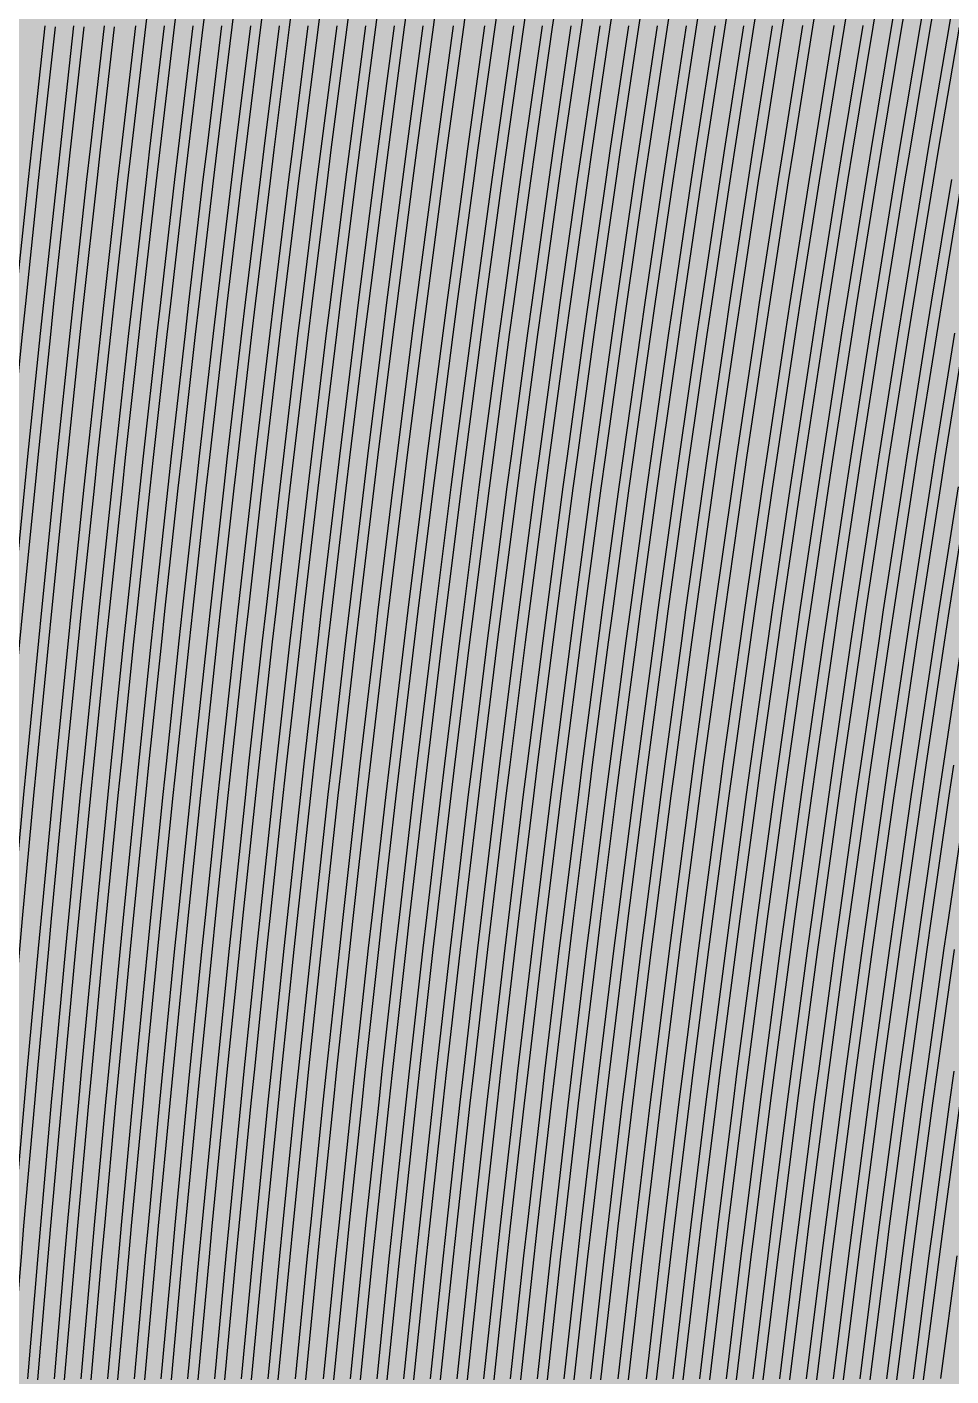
# Model space of a CAD drawing. Header units: metres. Extents: x -7220 to 10980, y -29667 to 1833.
# Drawn here: x 2215.5 to 2403.3, y -16985 to -16710.8 of the extents above; entities that cross this region are included whole.
import ezdxf

# ---------------------------------------------------------------- set-up
doc = ezdxf.new("R2010")
doc.units = ezdxf.units.M
doc.layers.add('Metal1', color=4, linetype='CONTINUOUS')
doc.layers.add('Polyimide', color=7, linetype='CONTINUOUS')

msp = doc.modelspace()

# ---------------------------------------------------------------- hatches: boundary and pattern name
at = {"layer": 'Polyimide'}
msp.add_hatch(color=7, dxfattribs=at).paths.add_polyline_path([(4099.45, -13861.55), (4142.64, -14152.77), (4214.18, -14438.35), (4313.36, -14715.55), (4439.24, -14981.69), (4590.59, -15234.21), (4765.97, -15470.68), (4963.68, -15688.82), (5181.82, -15886.53), (5418.29, -16061.91), (5670.81, -16213.26), (5936.95, -16339.14), (6214.15, -16438.32), (6499.73, -16509.85), (6790.95, -16553.05), (7085, -16567.5), (9980.38, -16567.5), (10058.79, -16571.35), (10136.45, -16582.87), (10212.6, -16601.95), (10286.52, -16628.4), (10357.49, -16661.96), (10424.83, -16702.32), (10487.89, -16749.09), (10546.06, -16801.81), (10598.78, -16859.98), (10645.55, -16923.04), (10685.91, -16990.38), (10719.48, -17061.35), (10745.93, -17135.27), (10765, -17211.43), (10776.52, -17289.08), (10780.38, -17367.5), (10780.38, -21957.3), (10741.61, -22012.91), (10705.97, -22070.59), (10673.58, -22130.14), (10644.53, -22191.39), (10618.92, -22254.16), (10596.82, -22318.25), (10578.3, -22383.46), (10563.41, -22449.6), (10552.21, -22516.46), (10544.72, -22583.84), (10540.97, -22651.53), (10540.97, -22719.32), (10544.72, -22787.01), (10552.21, -22854.38), (10563.41, -22921.24), (10578.3, -22987.38), (10596.82, -23052.6), (10618.92, -23116.68), (10644.53, -23179.45), (10673.58, -23240.71), (10705.97, -23300.26), (10741.61, -23357.93), (10780.38, -23413.54), (10780.38, -28667.5), (10776.52, -28745.91), (10765, -28823.57), (10745.93, -28899.73), (10719.48, -28973.65), (10685.91, -29044.62), (10645.55, -29111.96), (10598.78, -29175.01), (10546.06, -29233.19), (10487.89, -29285.91), (10424.83, -29332.68), (10357.49, -29373.04), (10286.52, -29406.6), (10212.6, -29433.05), (10136.45, -29452.13), (10058.79, -29463.65), (9980.38, -29467.5), (-6219.63, -29467.5), (-6298.04, -29463.65), (-6375.7, -29452.13), (-6451.85, -29433.05), (-6525.77, -29406.6), (-6596.74, -29373.04), (-6664.08, -29332.68), (-6727.14, -29285.91), (-6785.31, -29233.19), (-6838.03, -29175.01), (-6884.8, -29111.96), (-6925.16, -29044.62), (-6958.73, -28973.65), (-6985.18, -28899.73), (-7004.25, -28823.57), (-7015.77, -28745.91), (-7019.63, -28667.5), (-7019.63, -23426.32), (-6979.36, -23370.07), (-6942.33, -23311.63), (-6908.66, -23251.2), (-6878.45, -23188.96), (-6851.81, -23125.12), (-6828.81, -23059.88), (-6809.53, -22993.44), (-6794.04, -22926.02), (-6782.37, -22857.83), (-6774.57, -22789.09), (-6770.67, -22720.02), (-6770.67, -22650.84), (-6774.57, -22581.77), (-6782.37, -22513.03), (-6794.04, -22444.84), (-6809.53, -22377.42), (-6828.81, -22310.98), (-6851.81, -22245.74), (-6878.45, -22181.89), (-6908.66, -22119.66), (-6942.33, -22059.22), (-6979.36, -22000.79), (-7019.63, -21944.54), (-7019.63, -17367.5), (-7015.77, -17289.08), (-7004.25, -17211.43), (-6985.18, -17135.27), (-6958.73, -17061.35), (-6925.16, -16990.38), (-6884.8, -16923.04), (-6838.03, -16859.98), (-6785.31, -16801.81), (-6727.14, -16749.09), (-6664.08, -16702.32), (-6596.74, -16661.96), (-6525.77, -16628.4), (-6451.85, -16601.95), (-6375.7, -16582.87), (-6298.04, -16571.35), (-6219.63, -16567.5), (-3314, -16567.5), (-3019.95, -16553.05), (-2728.73, -16509.85), (-2443.15, -16438.32), (-2165.95, -16339.14), (-1899.81, -16213.26), (-1647.29, -16061.91), (-1410.82, -15886.53), (-1192.68, -15688.82), (-994.97, -15470.68), (-819.59, -15234.21), (-668.24, -14981.69), (-542.36, -14715.55), (-443.18, -14438.35), (-371.64, -14152.77), (-328.45, -13861.55), (-314, -13567.5), (-314, -13373.48), (-317.45, -13328.11), (-327.72, -13283.78), (-344.58, -13241.52), (-367.63, -13202.3), (-396.35, -13167.01), (-430.08, -13136.47), (-468.03, -13111.38), (-509.35, -13092.32), (-509.35, -13092.32), (-578.18, -13061.27), (-642.2, -13021.24), (-700.26, -12972.96), (-751.3, -12917.31), (-794.39, -12855.3), (-828.74, -12788.06), (-853.73, -12716.8), (-868.91, -12642.84), (-874, -12567.5), (-868.91, -12492.16), (-853.73, -12418.19), (-828.74, -12346.94), (-794.39, -12279.7), (-751.3, -12217.69), (-700.26, -12162.04), (-642.2, -12113.76), (-578.18, -12073.73), (-509.35, -12042.68), (-509.35, -12042.68), (-468.03, -12023.62), (-430.08, -11998.53), (-396.35, -11967.99), (-367.63, -11932.7), (-344.58, -11893.47), (-327.72, -11851.21), (-317.45, -11806.89), (-314, -11761.52), (-314, -11074.31), (-317.45, -11028.94), (-327.72, -10984.62), (-344.58, -10942.36), (-367.63, -10903.13), (-396.35, -10867.84), (-430.08, -10837.3), (-468.03, -10812.21), (-509.35, -10793.16), (-509.35, -10793.16), (-578.18, -10762.1), (-642.2, -10722.07), (-700.26, -10673.8), (-751.3, -10618.15), (-794.39, -10556.13), (-828.74, -10488.89), (-853.73, -10417.64), (-868.91, -10343.67), (-874, -10268.33), (-868.91, -10192.99), (-853.73, -10119.03), (-828.74, -10047.77), (-794.39, -9980.53), (-751.3, -9918.52), (-700.26, -9862.87), (-642.2, -9814.59), (-578.18, -9774.56), (-509.35, -9743.51), (-509.35, -9743.51), (-468.03, -9724.45), (-430.08, -9699.36), (-396.35, -9668.82), (-367.63, -9633.53), (-344.58, -9594.31), (-327.72, -9552.05), (-317.45, -9507.72), (-314, -9462.35), (-314, -8775.14), (-317.45, -8729.78), (-327.72, -8685.45), (-344.58, -8643.19), (-367.63, -8603.96), (-396.35, -8568.68), (-430.08, -8538.14), (-468.03, -8513.05), (-509.35, -8493.99), (-509.35, -8493.99), (-578.18, -8462.94), (-642.2, -8422.91), (-700.26, -8374.63), (-751.3, -8318.98), (-794.39, -8256.97), (-828.74, -8189.73), (-853.73, -8118.47), (-868.91, -8044.5), (-874, -7969.17), (-868.91, -7893.83), (-853.73, -7819.86), (-828.74, -7748.61), (-794.39, -7681.36), (-751.3, -7619.35), (-700.26, -7563.7), (-642.2, -7515.42), (-578.18, -7475.4), (-509.35, -7444.34), (-509.35, -7444.34), (-468.03, -7425.28), (-430.08, -7400.2), (-396.35, -7369.66), (-367.63, -7334.37), (-344.58, -7295.14), (-327.72, -7252.88), (-317.45, -7208.56), (-314, -7163.19), (-314, -6475.98), (-317.45, -6430.61), (-327.72, -6386.29), (-344.58, -6344.02), (-367.63, -6304.8), (-396.35, -6269.51), (-430.08, -6238.97), (-468.03, -6213.88), (-509.35, -6194.82), (-509.35, -6194.82), (-578.18, -6163.77), (-642.2, -6123.74), (-700.26, -6075.46), (-751.3, -6019.81), (-794.39, -5957.8), (-828.74, -5890.56), (-853.73, -5819.31), (-868.91, -5745.34), (-874, -5670), (-868.91, -5594.66), (-853.73, -5520.69), (-828.74, -5449.44), (-794.39, -5382.2), (-751.3, -5320.19), (-700.26, -5264.54), (-642.2, -5216.26), (-578.18, -5176.23), (-509.35, -5145.18), (-509.35, -5145.18), (-468.03, -5126.12), (-430.08, -5101.03), (-396.35, -5070.49), (-367.63, -5035.2), (-344.58, -4995.98), (-327.72, -4953.71), (-317.45, -4909.39), (-314, -4864.02), (-314, 380), (-314, 1532.5), (-269, 1532.5), (-268.78, 1525.63), (-268.1, 1518.79), (-266.98, 1512.02), (-265.42, 1505.32), (-263.43, 1498.75), (-261.01, 1492.32), (-258.17, 1486.06), (-254.93, 1480), (-251.3, 1474.17), (-247.3, 1468.58), (-242.94, 1463.27), (-238.25, 1458.25), (-233.23, 1453.56), (-227.92, 1449.2), (-222.33, 1445.2), (-216.5, 1441.57), (-210.44, 1438.33), (-204.18, 1435.49), (-197.75, 1433.07), (-191.18, 1431.08), (-184.48, 1429.52), (-177.71, 1428.4), (-170.87, 1427.72), (-164, 1427.5), (-157.13, 1427.72), (-150.29, 1428.4), (-143.52, 1429.52), (-136.82, 1431.08), (-130.25, 1433.07), (-123.82, 1435.49), (-117.56, 1438.33), (-111.5, 1441.57), (-105.67, 1445.2), (-100.08, 1449.2), (-94.77, 1453.56), (-89.75, 1458.25), (-85.06, 1463.27), (-80.7, 1468.58), (-76.7, 1474.17), (-73.07, 1480), (-69.83, 1486.06), (-66.99, 1492.32), (-64.57, 1498.75), (-62.58, 1505.32), (-61.02, 1512.02), (-59.9, 1518.79), (-59.22, 1525.63), (-59, 1532.5), (1786, 1532.5), (3835, 1532.5), (3835.21, 1539.04), (3835.86, 1545.55), (3836.92, 1552.01), (3838.41, 1558.38), (3840.31, 1564.64), (3842.61, 1570.77), (3845.31, 1576.73), (3848.4, 1582.5), (3851.85, 1588.06), (3855.66, 1593.38), (3859.82, 1598.43), (3864.29, 1603.21), (3869.07, 1607.68), (3874.12, 1611.84), (3879.44, 1615.65), (3885, 1619.1), (3890.77, 1622.19), (3896.73, 1624.89), (3902.86, 1627.19), (3909.12, 1629.09), (3915.49, 1630.58), (3921.95, 1631.64), (3928.46, 1632.29), (3935, 1632.5), (3941.54, 1632.29), (3948.05, 1631.64), (3954.51, 1630.58), (3960.88, 1629.09), (3967.14, 1627.19), (3973.27, 1624.89), (3979.23, 1622.19), (3985, 1619.1), (3990.56, 1615.65), (3995.88, 1611.84), (4000.93, 1607.68), (4005.71, 1603.21), (4010.18, 1598.43), (4014.34, 1593.38), (4018.15, 1588.06), (4021.6, 1582.5), (4024.69, 1576.73), (4027.39, 1570.77), (4029.69, 1564.64), (4031.59, 1558.38), (4033.08, 1552.01), (4034.14, 1545.55), (4034.79, 1539.04), (4035, 1532.5), (4085, 1532.5), (4085, 380), (4085, 330), (4085, -4864.02), (4088.45, -4909.39), (4098.72, -4953.71), (4115.58, -4995.98), (4138.63, -5035.2), (4167.35, -5070.49), (4201.08, -5101.03), (4239.03, -5126.12), (4280.35, -5145.18), (4280.35, -5145.18), (4349.18, -5176.23), (4413.2, -5216.26), (4471.26, -5264.54), (4522.3, -5320.19), (4565.39, -5382.2), (4599.74, -5449.44), (4624.73, -5520.69), (4639.91, -5594.66), (4645, -5670), (4639.91, -5745.34), (4624.73, -5819.31), (4599.74, -5890.56), (4565.39, -5957.8), (4522.3, -6019.81), (4471.26, -6075.46), (4413.2, -6123.74), (4349.18, -6163.77), (4280.35, -6194.82), (4239.03, -6213.88), (4201.08, -6238.97), (4167.35, -6269.51), (4138.63, -6304.8), (4115.58, -6344.02), (4098.72, -6386.29), (4088.45, -6430.61), (4085, -6475.98), (4085, -13567.5), (4099.45, -13861.55)])

# ---------------------------------------------------------------- linework, layer by layer
at = {"layer": 'Metal1'}
for points in [[(2403.86, -16617.19), (2399.3, -16642.17), (2398.17, -16648.43), (2393.77, -16673.41), (2392.68, -16679.66), (2388.43, -16704.64), (2387.38, -16710.9), (2383.29, -16735.88), (2382.28, -16742.13), (2378.33, -16767.11), (2377.36, -16773.37), (2373.57, -16798.35), (2372.63, -16804.6), (2368.98, -16829.58), (2368.09, -16835.84), (2364.59, -16860.82), (2363.73, -16867.07), (2360.37, -16892.05), (2359.54, -16898.31), (2356.33, -16923.29), (2355.54, -16929.54), (2352.46, -16954.52), (2351.71, -16960.78), (2348.77, -16985.76)], [(2352.22, -16985.53), (2355.19, -16960.54), (2355.95, -16954.28), (2359.06, -16929.29), (2359.85, -16923.03), (2363.11, -16898.05), (2363.94, -16891.79), (2367.34, -16866.8), (2368.21, -16860.54), (2371.75, -16835.55), (2372.65, -16829.29), (2376.34, -16804.31), (2377.29, -16798.05), (2381.12, -16773.06), (2382.11, -16766.8), (2386.1, -16741.82), (2387.11, -16735.55), (2391.26, -16710.57), (2392.32, -16704.31), (2396.61, -16679.32), (2397.71, -16673.06), (2402.17, -16648.08), (2403.3, -16641.81)], [(2404.13, -16648.43), (2399.68, -16673.41), (2398.58, -16679.67), (2394.29, -16704.64), (2393.23, -16710.9), (2389.09, -16735.88), (2388.07, -16742.13), (2384.08, -16767.11), (2383.1, -16773.37), (2379.26, -16798.35), (2378.32, -16804.6), (2374.63, -16829.58), (2373.73, -16835.84), (2370.19, -16860.82), (2369.32, -16867.07), (2365.92, -16892.05), (2365.09, -16898.31), (2361.84, -16923.29), (2361.04, -16929.54), (2357.93, -16954.52), (2357.17, -16960.78), (2354.2, -16985.76)], [(2357.65, -16985.52), (2360.65, -16960.54), (2361.42, -16954.28), (2364.56, -16929.29), (2365.37, -16923.03), (2368.65, -16898.05), (2369.5, -16891.78), (2372.93, -16866.8), (2373.81, -16860.54), (2377.39, -16835.55), (2378.3, -16829.29), (2382.03, -16804.31), (2382.98, -16798.04), (2386.86, -16773.06), (2387.85, -16766.8), (2391.89, -16741.81), (2392.92, -16735.55), (2397.1, -16710.57), (2398.17, -16704.3), (2402.52, -16679.32), (2403.63, -16673.06)], [(2404.49, -16679.67), (2400.14, -16704.64), (2399.08, -16710.9), (2394.89, -16735.88), (2393.86, -16742.14), (2389.83, -16767.11), (2388.84, -16773.37), (2384.96, -16798.35), (2384.01, -16804.6), (2380.28, -16829.58), (2379.37, -16835.84), (2375.79, -16860.82), (2374.91, -16867.07), (2371.48, -16892.05), (2370.64, -16898.31), (2367.35, -16923.29), (2366.54, -16929.54), (2363.4, -16954.52), (2362.63, -16960.78), (2359.63, -16985.76)], [(2240.29, -16704.59), (2239.55, -16710.84), (2236.64, -16735.83), (2235.93, -16742.08), (2233.13, -16767.07), (2232.44, -16773.32), (2229.75, -16798.3), (2229.09, -16804.55), (2226.5, -16829.54), (2225.87, -16835.79), (2223.38, -16860.78), (2222.77, -16867.03), (2220.39, -16892.01), (2219.81, -16898.26), (2217.52, -16923.25), (2216.97, -16929.5), (2214.78, -16954.49), (2214.25, -16960.74), (2212.17, -16985.72)], [(2246.15, -16704.59), (2245.39, -16710.85), (2242.44, -16735.83), (2241.72, -16742.08), (2238.88, -16767.07), (2238.18, -16773.32), (2235.45, -16798.3), (2234.78, -16804.56), (2232.15, -16829.54), (2231.5, -16835.79), (2228.98, -16860.78), (2228.36, -16867.03), (2225.94, -16892.01), (2225.35, -16898.27), (2223.04, -16923.25), (2222.47, -16929.5), (2220.25, -16954.49), (2219.71, -16960.74), (2217.6, -16985.73)], [(2252, -16704.6), (2251.24, -16710.85), (2248.25, -16735.83), (2247.51, -16742.08), (2244.63, -16767.07), (2243.92, -16773.32), (2241.14, -16798.31), (2240.46, -16804.56), (2237.8, -16829.54), (2237.14, -16835.79), (2234.58, -16860.78), (2233.95, -16867.03), (2231.5, -16892.02), (2230.9, -16898.27), (2228.55, -16923.25), (2227.97, -16929.5), (2225.72, -16954.49), (2225.17, -16960.74), (2223.03, -16985.73)], [(2257.86, -16704.6), (2257.09, -16710.85), (2254.05, -16735.83), (2253.3, -16742.09), (2250.37, -16767.07), (2249.66, -16773.32), (2246.84, -16798.31), (2246.15, -16804.56), (2243.44, -16829.54), (2242.78, -16835.8), (2240.18, -16860.78), (2239.55, -16867.03), (2237.05, -16892.02), (2236.44, -16898.27), (2234.06, -16923.25), (2233.47, -16929.51), (2231.19, -16954.49), (2230.64, -16960.74), (2228.46, -16985.73)], [(2263.72, -16704.6), (2262.93, -16710.85), (2259.85, -16735.84), (2259.09, -16742.09), (2256.12, -16767.07), (2255.39, -16773.32), (2252.54, -16798.31), (2251.84, -16804.56), (2249.09, -16829.55), (2248.42, -16835.8), (2245.78, -16860.78), (2245.14, -16867.03), (2242.61, -16892.02), (2241.99, -16898.27), (2239.57, -16923.26), (2238.98, -16929.51), (2236.66, -16954.49), (2236.1, -16960.74), (2233.89, -16985.73)], [(2269.57, -16704.6), (2268.78, -16710.85), (2265.65, -16735.84), (2264.88, -16742.09), (2261.87, -16767.07), (2261.13, -16773.33), (2258.23, -16798.31), (2257.52, -16804.56), (2254.74, -16829.55), (2254.06, -16835.8), (2251.38, -16860.78), (2250.73, -16867.04), (2248.16, -16892.02), (2247.54, -16898.27), (2245.08, -16923.26), (2244.48, -16929.51), (2242.13, -16954.49), (2241.56, -16960.74), (2239.32, -16985.73)], [(2275.43, -16704.6), (2274.62, -16710.86), (2271.45, -16735.84), (2270.67, -16742.09), (2267.62, -16767.08), (2266.87, -16773.33), (2263.93, -16798.31), (2263.21, -16804.56), (2260.39, -16829.55), (2259.69, -16835.8), (2256.98, -16860.79), (2256.32, -16867.04), (2253.72, -16892.02), (2253.08, -16898.27), (2250.59, -16923.26), (2249.98, -16929.51), (2247.6, -16954.49), (2247.02, -16960.75), (2244.75, -16985.73)], [(2281.29, -16704.61), (2280.47, -16710.86), (2277.25, -16735.84), (2276.46, -16742.09), (2273.37, -16767.08), (2272.61, -16773.33), (2269.63, -16798.31), (2268.9, -16804.57), (2266.03, -16829.55), (2265.33, -16835.8), (2262.58, -16860.79), (2261.91, -16867.04), (2259.27, -16892.02), (2258.63, -16898.27), (2256.1, -16923.26), (2255.49, -16929.51), (2253.07, -16954.5), (2252.48, -16960.75), (2250.18, -16985.73)], [(2287.15, -16704.61), (2286.31, -16710.86), (2283.06, -16735.84), (2282.25, -16742.1), (2279.12, -16767.08), (2278.35, -16773.33), (2275.32, -16798.32), (2274.58, -16804.57), (2271.68, -16829.55), (2270.97, -16835.8), (2268.18, -16860.79), (2267.5, -16867.04), (2264.83, -16892.02), (2264.17, -16898.28), (2261.61, -16923.26), (2260.99, -16929.51), (2258.54, -16954.5), (2257.94, -16960.75), (2255.61, -16985.73)], [(2293, -16704.61), (2292.16, -16710.86), (2288.86, -16735.84), (2288.05, -16742.1), (2284.86, -16767.08), (2284.08, -16773.33), (2281.02, -16798.32), (2280.27, -16804.57), (2277.33, -16829.55), (2276.61, -16835.81), (2273.78, -16860.79), (2273.09, -16867.04), (2270.38, -16892.03), (2269.72, -16898.28), (2267.13, -16923.26), (2266.49, -16929.51), (2264.01, -16954.5), (2263.4, -16960.75), (2261.04, -16985.74)], [(2298.86, -16704.61), (2298.01, -16710.86), (2294.66, -16735.85), (2293.84, -16742.1), (2290.61, -16767.08), (2289.82, -16773.34), (2286.72, -16798.32), (2285.96, -16804.57), (2282.98, -16829.55), (2282.25, -16835.81), (2279.38, -16860.79), (2278.68, -16867.04), (2275.94, -16892.03), (2275.26, -16898.28), (2272.64, -16923.26), (2271.99, -16929.52), (2269.48, -16954.5), (2268.87, -16960.75), (2266.47, -16985.74)], [(2305.04, -16704.61), (2304.17, -16710.87), (2300.76, -16735.85), (2299.92, -16742.1), (2296.64, -16767.08), (2295.84, -16773.34), (2292.68, -16798.32), (2291.9, -16804.57), (2288.87, -16829.56), (2288.12, -16835.81), (2285.21, -16860.79), (2284.49, -16867.05), (2281.7, -16892.03), (2281.02, -16898.28), (2278.34, -16923.27), (2277.68, -16929.52), (2275.13, -16954.5), (2274.5, -16960.75), (2272.06, -16985.74)], [(2311.43, -16704.62), (2310.54, -16710.87), (2307.06, -16735.85), (2306.21, -16742.11), (2302.86, -16767.09), (2302.03, -16773.34), (2298.81, -16798.32), (2298.02, -16804.58), (2294.92, -16829.56), (2294.16, -16835.81), (2291.18, -16860.8), (2290.45, -16867.05), (2287.6, -16892.03), (2286.9, -16898.28), (2284.17, -16923.27), (2283.5, -16929.52), (2280.89, -16954.5), (2280.25, -16960.76), (2277.76, -16985.74)], [(2317.29, -16704.62), (2316.39, -16710.87), (2312.87, -16735.85), (2312, -16742.11), (2308.61, -16767.09), (2307.77, -16773.34), (2304.51, -16798.32), (2303.71, -16804.58), (2300.57, -16829.56), (2299.8, -16835.81), (2296.78, -16860.8), (2296.05, -16867.05), (2293.16, -16892.03), (2292.45, -16898.29), (2289.68, -16923.27), (2289, -16929.52), (2286.36, -16954.51), (2285.71, -16960.76), (2283.19, -16985.74)], [(2323.15, -16704.62), (2322.24, -16710.87), (2318.67, -16735.85), (2317.79, -16742.11), (2314.35, -16767.09), (2313.51, -16773.34), (2310.2, -16798.33), (2309.39, -16804.58), (2306.21, -16829.56), (2305.43, -16835.82), (2302.38, -16860.8), (2301.64, -16867.05), (2298.71, -16892.03), (2297.99, -16898.29), (2295.19, -16923.27), (2294.51, -16929.52), (2291.83, -16954.51), (2291.17, -16960.76), (2288.62, -16985.74)], [(2329, -16704.62), (2328.08, -16710.88), (2324.47, -16735.86), (2323.58, -16742.11), (2320.1, -16767.09), (2319.25, -16773.35), (2315.9, -16798.33), (2315.08, -16804.58), (2311.86, -16829.56), (2311.07, -16835.82), (2307.98, -16860.8), (2307.23, -16867.05), (2304.27, -16892.04), (2303.54, -16898.29), (2300.7, -16923.27), (2300.01, -16929.52), (2297.3, -16954.51), (2296.63, -16960.76), (2294.05, -16985.74)], [(2334.86, -16704.62), (2333.93, -16710.88), (2330.27, -16735.86), (2329.37, -16742.11), (2325.85, -16767.09), (2324.99, -16773.35), (2321.6, -16798.33), (2320.77, -16804.58), (2317.51, -16829.57), (2316.71, -16835.82), (2313.58, -16860.8), (2312.82, -16867.05), (2309.82, -16892.04), (2309.09, -16898.29), (2306.22, -16923.27), (2305.51, -16929.53), (2302.77, -16954.51), (2302.1, -16960.76), (2299.48, -16985.75)], [(2340.72, -16704.62), (2339.77, -16710.88), (2336.07, -16735.86), (2335.16, -16742.12), (2331.6, -16767.1), (2330.72, -16773.35), (2327.29, -16798.33), (2326.45, -16804.59), (2323.16, -16829.57), (2322.35, -16835.82), (2319.18, -16860.8), (2318.41, -16867.06), (2315.37, -16892.04), (2314.63, -16898.29), (2311.73, -16923.27), (2311.02, -16929.53), (2308.24, -16954.51), (2307.56, -16960.76), (2304.91, -16985.75)], [(2346.57, -16704.63), (2345.62, -16710.88), (2341.87, -16735.86), (2340.95, -16742.12), (2337.35, -16767.1), (2336.46, -16773.35), (2332.99, -16798.33), (2332.14, -16804.59), (2328.8, -16829.57), (2327.99, -16835.82), (2324.78, -16860.8), (2324, -16867.06), (2320.93, -16892.04), (2320.18, -16898.29), (2317.24, -16923.28), (2316.52, -16929.53), (2313.71, -16954.51), (2313.02, -16960.76), (2310.34, -16985.75)], [(2352.43, -16704.63), (2351.46, -16710.88), (2347.68, -16735.86), (2346.74, -16742.12), (2343.1, -16767.1), (2342.2, -16773.35), (2338.69, -16798.33), (2337.83, -16804.59), (2334.45, -16829.57), (2333.62, -16835.82), (2330.38, -16860.81), (2329.59, -16867.06), (2326.48, -16892.04), (2325.72, -16898.29), (2322.75, -16923.28), (2322.02, -16929.53), (2319.18, -16954.51), (2318.48, -16960.77), (2315.77, -16985.75)], [(2358.29, -16704.63), (2357.31, -16710.89), (2353.48, -16735.87), (2352.53, -16742.12), (2348.84, -16767.1), (2347.94, -16773.36), (2344.39, -16798.34), (2343.51, -16804.59), (2340.1, -16829.57), (2339.26, -16835.83), (2335.98, -16860.81), (2335.18, -16867.06), (2332.04, -16892.04), (2331.27, -16898.3), (2328.26, -16923.28), (2327.52, -16929.53), (2324.65, -16954.51), (2323.94, -16960.77), (2321.19, -16985.75)], [(2364.14, -16704.63), (2363.16, -16710.89), (2359.28, -16735.87), (2358.33, -16742.12), (2354.59, -16767.1), (2353.67, -16773.36), (2350.08, -16798.34), (2349.2, -16804.59), (2345.75, -16829.57), (2344.9, -16835.83), (2341.59, -16860.81), (2340.77, -16867.06), (2337.59, -16892.04), (2336.82, -16898.3), (2333.77, -16923.28), (2333.03, -16929.53), (2330.12, -16954.52), (2329.4, -16960.77), (2326.62, -16985.75)], [(2370, -16704.63), (2369, -16710.89), (2365.08, -16735.87), (2364.12, -16742.12), (2360.34, -16767.1), (2359.41, -16773.36), (2355.78, -16798.34), (2354.89, -16804.59), (2351.39, -16829.57), (2350.54, -16835.83), (2347.19, -16860.81), (2346.36, -16867.06), (2343.15, -16892.05), (2342.36, -16898.3), (2339.28, -16923.28), (2338.53, -16929.53), (2335.59, -16954.52), (2334.87, -16960.77), (2332.05, -16985.75)], [(2376.18, -16704.64), (2375.16, -16710.89), (2371.18, -16735.87), (2370.2, -16742.13), (2366.37, -16767.11), (2365.43, -16773.36), (2361.74, -16798.34), (2360.83, -16804.6), (2357.29, -16829.58), (2356.42, -16835.83), (2353.01, -16860.81), (2352.18, -16867.07), (2348.91, -16892.05), (2348.11, -16898.3), (2344.99, -16923.28), (2344.22, -16929.54), (2341.23, -16954.52), (2340.5, -16960.77), (2337.65, -16985.75)], [(2382.57, -16704.64), (2381.54, -16710.9), (2377.48, -16735.87), (2376.49, -16742.13), (2372.58, -16767.11), (2371.63, -16773.36), (2367.87, -16798.34), (2366.95, -16804.6), (2363.34, -16829.58), (2362.45, -16835.83), (2358.99, -16860.81), (2358.14, -16867.07), (2354.81, -16892.05), (2354, -16898.3), (2350.82, -16923.29), (2350.04, -16929.54), (2346.99, -16954.52), (2346.25, -16960.77), (2343.34, -16985.76)], [(2363.08, -16985.52), (2366.11, -16960.54), (2366.89, -16954.28), (2370.06, -16929.29), (2370.88, -16923.03), (2374.2, -16898.04), (2375.05, -16891.78), (2378.52, -16866.8), (2379.41, -16860.54), (2383.02, -16835.55), (2383.95, -16829.29), (2387.72, -16804.31), (2388.68, -16798.04), (2392.6, -16773.06), (2393.6, -16766.8), (2397.68, -16741.81), (2398.72, -16735.55), (2402.95, -16710.57), (2404.03, -16704.3)], [(2193.45, -16985.56), (2195.41, -16960.57), (2195.91, -16954.32), (2197.96, -16929.33), (2198.49, -16923.08), (2200.63, -16898.09), (2201.18, -16891.83), (2203.42, -16866.84), (2203.99, -16860.59), (2206.32, -16835.6), (2206.92, -16829.34), (2209.35, -16804.35), (2209.97, -16798.1), (2212.5, -16773.11), (2213.15, -16766.85), (2215.78, -16741.86), (2216.45, -16735.61), (2219.18, -16710.62)], [(2221.17, -16710.84), (2218.44, -16735.82), (2217.77, -16742.07), (2215.14, -16767.06), (2214.49, -16773.31), (2211.96, -16798.3), (2211.34, -16804.55), (2208.91, -16829.53), (2208.31, -16835.78), (2205.98, -16860.77), (2205.41, -16867.02), (2203.17, -16892.01), (2202.62, -16898.26), (2200.48, -16923.24), (2199.96, -16929.49), (2197.91, -16954.48), (2197.41, -16960.73), (2195.45, -16985.72)], [(2198.88, -16985.56), (2200.87, -16960.57), (2201.38, -16954.32), (2203.47, -16929.33), (2204, -16923.07), (2206.18, -16898.08), (2206.73, -16891.83), (2209.01, -16866.84), (2209.59, -16860.58), (2211.96, -16835.59), (2212.57, -16829.34), (2215.04, -16804.35), (2215.67, -16798.1), (2218.24, -16773.11), (2218.9, -16766.85), (2221.57, -16741.86), (2222.25, -16735.61), (2225.02, -16710.62)], [(2227.01, -16710.84), (2224.24, -16735.82), (2223.56, -16742.08), (2220.88, -16767.06), (2220.23, -16773.31), (2217.66, -16798.3), (2217.03, -16804.55), (2214.56, -16829.53), (2213.95, -16835.79), (2211.58, -16860.77), (2211, -16867.02), (2208.73, -16892.01), (2208.17, -16898.26), (2205.99, -16923.25), (2205.46, -16929.5), (2203.38, -16954.48), (2202.87, -16960.73), (2200.88, -16985.72)], [(2204.48, -16985.56), (2206.51, -16960.57), (2207.03, -16954.32), (2209.16, -16929.33), (2209.7, -16923.07), (2211.93, -16898.08), (2212.5, -16891.83), (2214.82, -16866.84), (2215.41, -16860.58), (2217.84, -16835.59), (2218.46, -16829.34), (2220.98, -16804.35), (2221.63, -16798.09), (2224.25, -16773.1), (2224.92, -16766.85), (2227.66, -16741.86), (2228.35, -16735.6), (2231.19, -16710.61)], [(2233.17, -16710.84), (2230.34, -16735.83), (2229.64, -16742.08), (2226.91, -16767.06), (2226.24, -16773.31), (2223.62, -16798.3), (2222.97, -16804.55), (2220.45, -16829.54), (2219.83, -16835.79), (2217.41, -16860.77), (2216.81, -16867.02), (2214.49, -16892.01), (2213.92, -16898.26), (2211.69, -16923.25), (2211.15, -16929.5), (2209.02, -16954.49), (2208.5, -16960.74), (2206.47, -16985.72)], [(2210.18, -16985.56), (2212.26, -16960.57), (2212.79, -16954.32), (2214.97, -16929.32), (2215.53, -16923.07), (2217.81, -16898.08), (2218.4, -16891.83), (2220.78, -16866.84), (2221.39, -16860.58), (2223.88, -16835.59), (2224.51, -16829.34), (2227.1, -16804.35), (2227.76, -16798.09), (2230.45, -16773.1), (2231.14, -16766.85), (2233.94, -16741.86), (2234.66, -16735.6), (2237.56, -16710.61)], [(2215.61, -16985.56), (2217.72, -16960.57), (2218.26, -16954.31), (2220.48, -16929.32), (2221.04, -16923.07), (2223.36, -16898.08), (2223.95, -16891.82), (2226.37, -16866.83), (2226.99, -16860.58), (2229.51, -16835.59), (2230.16, -16829.33), (2232.79, -16804.34), (2233.46, -16798.09), (2236.19, -16773.1), (2236.89, -16766.84), (2239.73, -16741.85), (2240.46, -16735.6), (2243.41, -16710.61)], [(2221.04, -16985.56), (2223.18, -16960.57), (2223.73, -16954.31), (2225.98, -16929.32), (2226.56, -16923.07), (2228.91, -16898.08), (2229.51, -16891.82), (2231.96, -16866.83), (2232.59, -16860.58), (2235.15, -16835.59), (2235.81, -16829.33), (2238.47, -16804.34), (2239.16, -16798.09), (2241.93, -16773.1), (2242.64, -16766.84), (2245.52, -16741.85), (2246.26, -16735.6), (2249.25, -16710.61)], [(2226.47, -16985.56), (2228.64, -16960.57), (2229.2, -16954.31), (2231.48, -16929.32), (2232.07, -16923.07), (2234.45, -16898.08), (2235.06, -16891.82), (2237.56, -16866.83), (2238.19, -16860.58), (2240.79, -16835.59), (2241.45, -16829.33), (2244.16, -16804.34), (2244.85, -16798.09), (2247.67, -16773.1), (2248.39, -16766.84), (2251.31, -16741.85), (2252.06, -16735.6), (2255.1, -16710.61)], [(2231.9, -16985.56), (2234.11, -16960.56), (2234.67, -16954.31), (2236.99, -16929.32), (2237.58, -16923.06), (2240, -16898.08), (2240.62, -16891.82), (2243.15, -16866.83), (2243.79, -16860.57), (2246.43, -16835.59), (2247.1, -16829.33), (2249.85, -16804.34), (2250.55, -16798.08), (2253.41, -16773.1), (2254.14, -16766.84), (2257.11, -16741.85), (2257.86, -16735.59), (2260.95, -16710.61)], [(2237.33, -16985.55), (2239.57, -16960.56), (2240.14, -16954.31), (2242.49, -16929.32), (2243.09, -16923.06), (2245.55, -16898.07), (2246.17, -16891.82), (2248.74, -16866.83), (2249.39, -16860.57), (2252.07, -16835.58), (2252.75, -16829.33), (2255.54, -16804.34), (2256.25, -16798.08), (2259.15, -16773.09), (2259.88, -16766.84), (2262.9, -16741.85), (2263.67, -16735.59), (2266.79, -16710.6)], [(2242.76, -16985.55), (2245.03, -16960.56), (2245.61, -16954.31), (2247.99, -16929.32), (2248.6, -16923.06), (2251.09, -16898.07), (2251.73, -16891.82), (2254.33, -16866.83), (2254.99, -16860.57), (2257.71, -16835.58), (2258.4, -16829.33), (2261.22, -16804.34), (2261.94, -16798.08), (2264.88, -16773.09), (2265.63, -16766.84), (2268.69, -16741.85), (2269.47, -16735.59), (2272.64, -16710.6)], [(2248.19, -16985.55), (2250.49, -16960.56), (2251.08, -16954.31), (2253.49, -16929.32), (2254.11, -16923.06), (2256.64, -16898.07), (2257.28, -16891.82), (2259.92, -16866.83), (2260.59, -16860.57), (2263.34, -16835.58), (2264.05, -16829.32), (2266.91, -16804.34), (2267.64, -16798.08), (2270.62, -16773.09), (2271.38, -16766.83), (2274.48, -16741.85), (2275.27, -16735.59), (2278.49, -16710.6)], [(2253.62, -16985.55), (2255.95, -16960.56), (2256.55, -16954.3), (2259, -16929.32), (2259.62, -16923.06), (2262.18, -16898.07), (2262.84, -16891.81), (2265.51, -16866.83), (2266.19, -16860.57), (2268.98, -16835.58), (2269.69, -16829.32), (2272.6, -16804.33), (2273.34, -16798.08), (2276.36, -16773.09), (2277.13, -16766.83), (2280.27, -16741.84), (2281.07, -16735.59), (2284.33, -16710.6)], [(2259.05, -16985.55), (2261.41, -16960.56), (2262.02, -16954.3), (2264.5, -16929.31), (2265.14, -16923.06), (2267.73, -16898.07), (2268.39, -16891.81), (2271.1, -16866.82), (2271.8, -16860.57), (2274.62, -16835.58), (2275.34, -16829.32), (2278.28, -16804.33), (2279.04, -16798.08), (2282.1, -16773.09), (2282.88, -16766.83), (2286.06, -16741.84), (2286.87, -16735.58), (2290.18, -16710.6)], [(2264.48, -16985.55), (2266.88, -16960.56), (2267.49, -16954.3), (2270, -16929.31), (2270.65, -16923.06), (2273.28, -16898.07), (2273.95, -16891.81), (2276.69, -16866.82), (2277.4, -16860.57), (2280.26, -16835.58), (2280.99, -16829.32), (2283.97, -16804.33), (2284.73, -16798.07), (2287.84, -16773.09), (2288.63, -16766.83), (2291.85, -16741.84), (2292.68, -16735.58), (2296.02, -16710.6)], [(2270.07, -16985.55), (2272.51, -16960.56), (2273.14, -16954.3), (2275.7, -16929.31), (2276.35, -16923.05), (2279.03, -16898.07), (2279.71, -16891.81), (2282.51, -16866.82), (2283.22, -16860.56), (2286.14, -16835.58), (2286.88, -16829.32), (2289.92, -16804.33), (2290.69, -16798.07), (2293.85, -16773.08), (2294.66, -16766.83), (2297.94, -16741.84), (2298.78, -16735.58), (2302.19, -16710.59)], [(2275.77, -16985.54), (2278.26, -16960.55), (2278.9, -16954.3), (2281.51, -16929.31), (2282.18, -16923.05), (2284.91, -16898.06), (2285.61, -16891.81), (2288.47, -16866.82), (2289.2, -16860.56), (2292.17, -16835.57), (2292.93, -16829.32), (2296.03, -16804.33), (2296.83, -16798.07), (2300.05, -16773.08), (2300.87, -16766.82), (2304.23, -16741.84), (2305.08, -16735.58), (2308.56, -16710.59)], [(2281.2, -16985.54), (2283.72, -16960.55), (2284.37, -16954.3), (2287.02, -16929.31), (2287.69, -16923.05), (2290.46, -16898.06), (2291.17, -16891.81), (2294.06, -16866.82), (2294.8, -16860.56), (2297.81, -16835.57), (2298.58, -16829.31), (2301.72, -16804.33), (2302.52, -16798.07), (2305.79, -16773.08), (2306.62, -16766.82), (2310.02, -16741.84), (2310.88, -16735.58), (2314.41, -16710.59)], [(2286.63, -16985.54), (2289.18, -16960.55), (2289.84, -16954.3), (2292.52, -16929.31), (2293.21, -16923.05), (2296.01, -16898.06), (2296.72, -16891.8), (2299.65, -16866.82), (2300.4, -16860.56), (2303.45, -16835.57), (2304.23, -16829.31), (2307.41, -16804.33), (2308.22, -16798.07), (2311.53, -16773.08), (2312.37, -16766.82), (2315.81, -16741.83), (2316.69, -16735.57), (2320.26, -16710.59)], [(2292.06, -16985.54), (2294.65, -16960.55), (2295.31, -16954.29), (2298.02, -16929.31), (2298.72, -16923.05), (2301.55, -16898.06), (2302.28, -16891.8), (2305.24, -16866.82), (2306, -16860.56), (2309.09, -16835.57), (2309.88, -16829.31), (2313.1, -16804.32), (2313.92, -16798.07), (2317.27, -16773.08), (2318.12, -16766.82), (2321.6, -16741.83), (2322.49, -16735.57), (2326.1, -16710.59)], [(2297.49, -16985.54), (2300.11, -16960.55), (2300.78, -16954.29), (2303.52, -16929.3), (2304.23, -16923.05), (2307.1, -16898.06), (2307.83, -16891.8), (2310.83, -16866.81), (2311.6, -16860.56), (2314.73, -16835.57), (2315.53, -16829.31), (2318.78, -16804.32), (2319.62, -16798.06), (2323, -16773.08), (2323.87, -16766.82), (2327.39, -16741.83), (2328.29, -16735.57), (2331.95, -16710.59)], [(2302.92, -16985.54), (2305.57, -16960.55), (2306.25, -16954.29), (2309.03, -16929.3), (2309.74, -16923.05), (2312.65, -16898.06), (2313.39, -16891.8), (2316.42, -16866.81), (2317.2, -16860.55), (2320.36, -16835.57), (2321.17, -16829.31), (2324.47, -16804.32), (2325.31, -16798.06), (2328.74, -16773.08), (2329.62, -16766.82), (2333.18, -16741.83), (2334.09, -16735.57), (2337.79, -16710.58)], [(2308.35, -16985.54), (2311.03, -16960.55), (2311.72, -16954.29), (2314.53, -16929.3), (2315.25, -16923.04), (2318.19, -16898.06), (2318.94, -16891.8), (2322.02, -16866.81), (2322.8, -16860.55), (2326, -16835.57), (2326.82, -16829.31), (2330.16, -16804.32), (2331.01, -16798.06), (2334.48, -16773.07), (2335.37, -16766.81), (2338.97, -16741.83), (2339.9, -16735.57), (2343.64, -16710.58)], [(2313.78, -16985.54), (2316.49, -16960.55), (2317.19, -16954.29), (2320.03, -16929.3), (2320.76, -16923.04), (2323.74, -16898.06), (2324.5, -16891.8), (2327.61, -16866.81), (2328.4, -16860.55), (2331.64, -16835.56), (2332.47, -16829.3), (2335.84, -16804.32), (2336.71, -16798.06), (2340.22, -16773.07), (2341.12, -16766.81), (2344.77, -16741.83), (2345.7, -16735.57), (2349.49, -16710.58)], [(2319.21, -16985.53), (2321.95, -16960.55), (2322.66, -16954.29), (2325.54, -16929.3), (2326.27, -16923.04), (2329.28, -16898.05), (2330.05, -16891.8), (2333.2, -16866.81), (2334, -16860.55), (2337.28, -16835.56), (2338.12, -16829.3), (2341.53, -16804.32), (2342.4, -16798.06), (2345.96, -16773.07), (2346.86, -16766.81), (2350.56, -16741.83), (2351.5, -16735.56), (2355.33, -16710.58)], [(2324.64, -16985.53), (2327.42, -16960.54), (2328.13, -16954.29), (2331.04, -16929.3), (2331.79, -16923.04), (2334.83, -16898.05), (2335.61, -16891.79), (2338.79, -16866.81), (2339.6, -16860.55), (2342.92, -16835.56), (2343.77, -16829.3), (2347.22, -16804.32), (2348.1, -16798.06), (2351.7, -16773.07), (2352.61, -16766.81), (2356.35, -16741.82), (2357.3, -16735.56), (2361.18, -16710.58)], [(2330.07, -16985.53), (2332.88, -16960.54), (2333.6, -16954.29), (2336.54, -16929.3), (2337.3, -16923.04), (2340.38, -16898.05), (2341.16, -16891.79), (2344.38, -16866.81), (2345.2, -16860.55), (2348.56, -16835.56), (2349.41, -16829.3), (2352.91, -16804.31), (2353.8, -16798.05), (2357.43, -16773.07), (2358.36, -16766.81), (2362.14, -16741.82), (2363.1, -16735.56), (2367.03, -16710.58)], [(2335.66, -16985.53), (2338.51, -16960.54), (2339.24, -16954.28), (2342.23, -16929.3), (2343, -16923.04), (2346.13, -16898.05), (2346.93, -16891.79), (2350.19, -16866.8), (2351.03, -16860.54), (2354.43, -16835.56), (2355.3, -16829.3), (2358.85, -16804.31), (2359.76, -16798.05), (2363.45, -16773.07), (2364.39, -16766.81), (2368.23, -16741.82), (2369.21, -16735.56), (2373.19, -16710.57)], [(2341.36, -16985.53), (2344.26, -16960.54), (2345.01, -16954.28), (2348.05, -16929.29), (2348.83, -16923.04), (2352.01, -16898.05), (2352.83, -16891.79), (2356.15, -16866.8), (2357, -16860.54), (2360.47, -16835.56), (2361.36, -16829.3), (2364.97, -16804.31), (2365.89, -16798.05), (2369.65, -16773.06), (2370.61, -16766.8), (2374.51, -16741.82), (2375.51, -16735.56), (2379.56, -16710.57)], [(2346.79, -16985.53), (2349.72, -16960.54), (2350.48, -16954.28), (2353.55, -16929.29), (2354.34, -16923.03), (2357.56, -16898.05), (2358.38, -16891.79), (2361.75, -16866.8), (2362.6, -16860.54), (2366.11, -16835.56), (2367.01, -16829.29), (2370.66, -16804.31), (2371.59, -16798.05), (2375.39, -16773.06), (2376.36, -16766.8), (2380.3, -16741.82), (2381.31, -16735.55), (2385.41, -16710.57)], [(2404.92, -16710.9), (2400.69, -16735.88), (2399.65, -16742.14), (2395.58, -16767.12), (2394.58, -16773.37), (2390.66, -16798.35), (2389.69, -16804.61), (2385.93, -16829.59), (2385, -16835.84), (2381.39, -16860.82), (2380.5, -16867.08), (2377.03, -16892.06), (2376.18, -16898.31), (2372.86, -16923.29), (2372.05, -16929.54), (2368.87, -16954.53), (2368.1, -16960.78), (2365.06, -16985.76)], [(2368.51, -16985.52), (2371.57, -16960.53), (2372.36, -16954.28), (2375.57, -16929.29), (2376.39, -16923.03), (2379.75, -16898.04), (2380.61, -16891.78), (2384.11, -16866.8), (2385.01, -16860.54), (2388.66, -16835.55), (2389.6, -16829.29), (2393.4, -16804.3), (2394.38, -16798.04), (2398.34, -16773.06), (2399.35, -16766.79), (2403.47, -16741.81)], [(2405.44, -16742.14), (2401.33, -16767.12), (2400.31, -16773.37), (2396.35, -16798.35), (2395.38, -16804.61), (2391.58, -16829.59), (2390.64, -16835.84), (2386.99, -16860.82), (2386.09, -16867.08), (2382.59, -16892.06), (2381.73, -16898.31), (2378.37, -16923.29), (2377.55, -16929.55), (2374.34, -16954.53), (2373.56, -16960.78), (2370.49, -16985.76)], [(2373.94, -16985.52), (2377.03, -16960.53), (2377.83, -16954.27), (2381.07, -16929.29), (2381.9, -16923.03), (2385.29, -16898.04), (2386.16, -16891.78), (2389.7, -16866.8), (2390.61, -16860.53), (2394.3, -16835.55), (2395.25, -16829.29), (2399.09, -16804.3), (2400.08, -16798.04), (2404.08, -16773.06)], [(2406.05, -16773.38), (2402.05, -16798.35), (2401.07, -16804.61), (2397.22, -16829.59), (2396.28, -16835.84), (2392.59, -16860.82), (2391.68, -16867.08), (2388.14, -16892.06), (2387.27, -16898.31), (2383.88, -16923.29), (2383.05, -16929.55), (2379.81, -16954.53), (2379.02, -16960.78), (2375.92, -16985.76)], [(2379.37, -16985.52), (2382.5, -16960.53), (2383.3, -16954.27), (2386.57, -16929.29), (2387.41, -16923.03), (2390.84, -16898.04), (2391.72, -16891.78), (2395.29, -16866.79), (2396.21, -16860.53), (2399.94, -16835.55), (2400.89, -16829.29), (2404.78, -16804.3)], [(2406.76, -16804.61), (2402.87, -16829.59), (2401.92, -16835.85), (2398.19, -16860.82), (2397.27, -16867.08), (2393.7, -16892.06), (2392.82, -16898.31), (2389.39, -16923.29), (2388.56, -16929.55), (2385.28, -16954.53), (2384.48, -16960.78), (2381.35, -16985.76)], [(2384.8, -16985.52), (2387.96, -16960.53), (2388.77, -16954.27), (2392.08, -16929.29), (2392.92, -16923.02), (2396.38, -16898.04), (2397.27, -16891.78), (2400.88, -16866.79), (2401.81, -16860.53), (2405.58, -16835.55)], [(2403.79, -16860.83), (2402.86, -16867.08), (2399.25, -16892.06), (2398.36, -16898.32), (2394.91, -16923.3), (2394.06, -16929.55), (2390.75, -16954.53), (2389.94, -16960.79), (2386.78, -16985.77)], [(2390.23, -16985.52), (2393.42, -16960.53), (2394.24, -16954.27), (2397.58, -16929.28), (2398.44, -16923.02), (2401.93, -16898.04), (2402.83, -16891.78), (2406.48, -16866.79)], [(2403.91, -16898.32), (2400.42, -16923.3), (2399.56, -16929.55), (2396.22, -16954.53), (2395.4, -16960.79), (2392.21, -16985.77)], [(2395.66, -16985.52), (2398.88, -16960.53), (2399.71, -16954.27), (2403.08, -16929.28), (2403.95, -16923.02)], [(2405.06, -16929.55), (2401.69, -16954.53), (2400.86, -16960.79), (2397.64, -16985.77)], [(2401.25, -16985.51), (2404.52, -16960.53)]]:
    msp.add_lwpolyline(points, dxfattribs=at)

doc.saveas('drawing.dxf')
